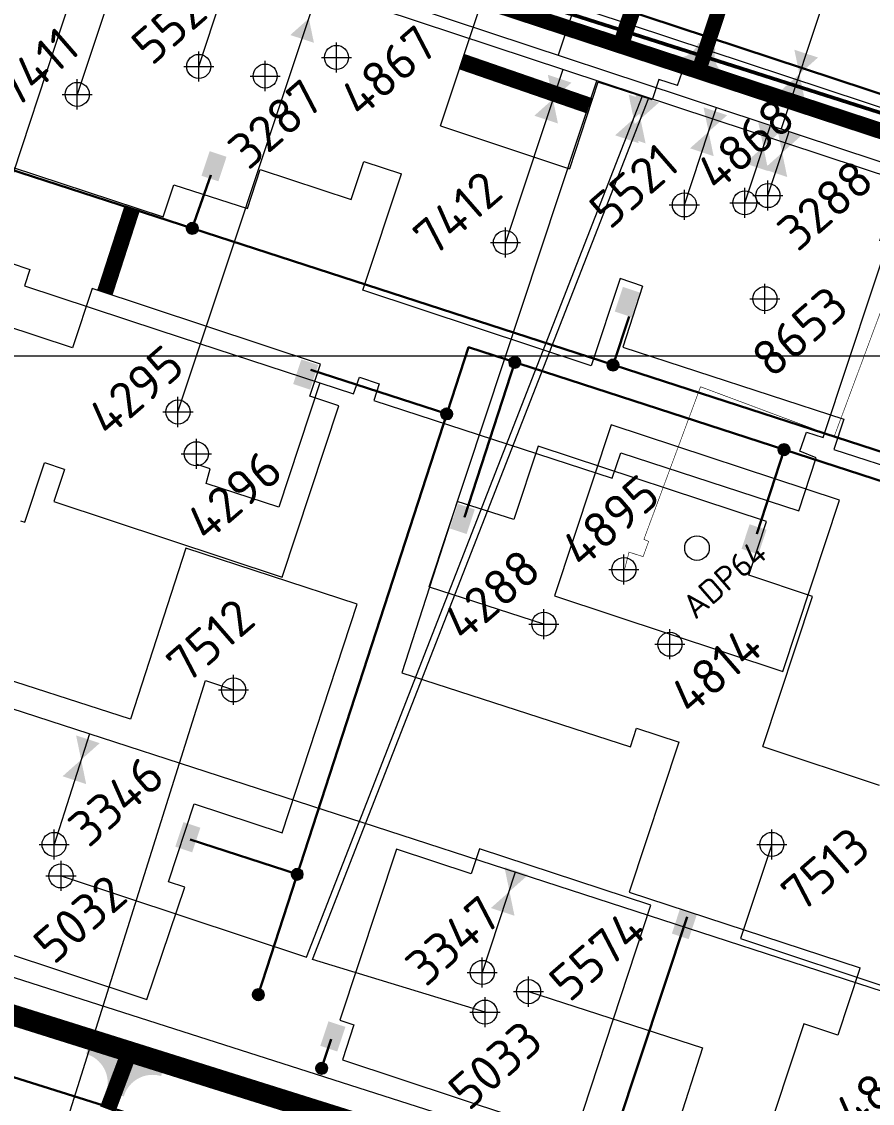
# Model space of a CAD drawing. Header units: millimetres. Extents: x 519 to 9564855, y -810 to 5021775.
# Drawn here: x 9540252.8 to 9540535.7, y 4997751.2 to 4998111.2 of the extents above; entities that cross this region are included whole.
import ezdxf

# ---------------------------------------------------------------- set-up
doc = ezdxf.new("R2010")
doc.units = ezdxf.units.MM
doc.header["$LTSCALE"] = 2
doc.header["$MEASUREMENT"] = 0
doc.header["$PDMODE"] = 2
doc.header["$PDSIZE"] = 5
doc.linetypes.add('1', pattern=[0])
doc.layers.add('13A этап', color=7, linetype='Continuous', true_color=0xaafdfa)
for name, color, linetype, lineweight in [('200 скв. на 2010 год', 61, 'Continuous', 0), ('WELLS(drilled after 2000y)', 6, 'Continuous', 40), ('Оптиковолоконный кабель', 220, 'CAB6', 20), ('Скважины на 2023 год (доп.)', 201, 'Continuous', 20), ('Скважины на 2026', 222, 'Continuous', 50), ('Электро', 1, 'Continuous', 30), ('Электроснаб', 1, 'Continuous', 18), ('Электроснабжене', 1, 'Continuous', 18)]:
    doc.layers.add(name, color=color, linetype=linetype, lineweight=lineweight)
for name, color, linetype in [('Existing roads', 41, 'Continuous'), ('OilColl&Flowlines', 3, 'Continuous'), ('Stage 12 wells.Text&Frame', 52, 'Continuous'), ('Stage8 wlls text', 7, 'Continuous'), ('Wels of 13phase', 200, 'Continuous'), ('Скважины 2017г', 221, 'Continuous'), ('Скважины на 2013 год.', 21, '1'), ('Скважины на 2014 год', 70, 'Continuous'), ('Скважины на 2016 год.', 40, 'Continuous')]:
    doc.layers.add(name, color=color, linetype=linetype)
doc.styles.add('Elect', font='isocpeur.ttf')
doc.styles.get("Standard").update_dxf_attribs({"font": 'isocpeur.ttf', "width": 0.5})
doc.linetypes.add('CAB', pattern='A,0.7,-0.43403,["K",Standard,S=0.9,R=0,X=-0.4,Y=-0.3],-0.8', length=1.93403)
doc.linetypes.add('CAB6', pattern='A,0.9,-0.9,["6",Standard,S=0.9,R=0,X=-0.8,Y=-0.4],11', length=12.8)

msp = doc.modelspace()

# ---------------------------------------------------------------- hatches: boundary and pattern name
at = {"layer": 'Existing roads', "lineweight": 0}
h = msp.add_hatch(color=256, dxfattribs=at)
edge = h.paths.add_edge_path(flags=16)
edge.add_line((9542915.00048, 4997805.77889), (9542915.82838, 4997805.50495))
edge = h.paths.add_edge_path(flags=16)
edge.add_line((9542915.0804, 4997806.02041), (9542916.50414, 4997805.54932))
edge = h.paths.add_edge_path(flags=17)
edge.add_line((9542915.16031, 4997806.26193), (9542916.96364, 4997805.66524))
edge = h.paths.add_edge_path(flags=17)
edge.add_line((9542915.24023, 4997806.50345), (9542917.32836, 4997805.81252))
edge = h.paths.add_edge_path(flags=17)
edge.add_line((9542915.32014, 4997806.74496), (9542917.63357, 4997805.97949))
edge = h.paths.add_edge_path(flags=17)
edge.add_line((9542915.40006, 4997806.98648), (9542917.89543, 4997806.16081))
edge = h.paths.add_edge_path(flags=17)
edge.add_line((9542915.47997, 4997807.228), (9542918.12293, 4997806.3535))
edge = h.paths.add_edge_path(flags=17)
edge.add_line((9542915.55988, 4997807.46952), (9542918.32156, 4997806.55573))
edge = h.paths.add_edge_path(flags=17)
edge.add_line((9542915.6398, 4997807.71104), (9542918.49494, 4997806.76633))
edge = h.paths.add_edge_path(flags=17)
edge.add_line((9542915.71971, 4997807.95256), (9542918.64549, 4997806.98447))
edge = h.paths.add_edge_path(flags=17)
edge.add_line((9542915.79963, 4997808.19408), (9542918.77483, 4997807.20964))
edge = h.paths.add_edge_path(flags=17)
edge.add_line((9542915.87954, 4997808.4356), (9542918.88401, 4997807.44147))
edge = h.paths.add_edge_path(flags=17)
edge.add_line((9542916.09053, 4997811.84928), (9542916.91843, 4997811.57535))
edge = h.paths.add_edge_path(flags=17)
edge.add_line((9542915.41477, 4997811.80492), (9542916.83851, 4997811.33383))
edge = h.paths.add_edge_path(flags=17)
edge.add_line((9542914.95527, 4997811.689), (9542916.7586, 4997811.09231))
edge = h.paths.add_edge_path(flags=16)
edge.add_line((9542914.59055, 4997811.54171), (9542916.67869, 4997810.85079))
edge = h.paths.add_edge_path(flags=17)
edge.add_line((9542914.28535, 4997811.37474), (9542916.59877, 4997810.60927))
edge = h.paths.add_edge_path(flags=16)
edge.add_line((9542914.02348, 4997811.19343), (9542916.51886, 4997810.36775))
edge = h.paths.add_edge_path(flags=16)
edge.add_line((9542913.79599, 4997811.00074), (9542916.43894, 4997810.12623))
edge = h.paths.add_edge_path(flags=16)
edge.add_line((9542913.59735, 4997810.7985), (9542916.35903, 4997809.88471))
edge = h.paths.add_edge_path(flags=17)
edge.add_line((9542913.42397, 4997810.58791), (9542916.27911, 4997809.64319))
edge = h.paths.add_edge_path(flags=17)
edge.add_line((9542913.27342, 4997810.36976), (9542916.1992, 4997809.40167))
edge = h.paths.add_edge_path(flags=17)
edge.add_line((9542913.14408, 4997810.1446), (9542916.11928, 4997809.16016))
edge = h.paths.add_edge_path(flags=17)
edge.add_line((9542913.0349, 4997809.91276), (9542916.03937, 4997808.91864))
edge = h.paths.add_edge_path(flags=16)
edge.add_line((9542912.9453, 4997809.67445), (9542918.97361, 4997807.67979))
edge = h.paths.add_edge_path(flags=0)
edge.add_line((9542912.9453, 4997809.67445), (9542918.97361, 4997807.67979))
edge = h.paths.add_edge_path(flags=17)
edge.add_line((9542916.95679, 4997811.69128), (9542914.96213, 4997805.66296))
edge = h.paths.add_edge_path()
edge.add_arc((9542915.95946, 4997808.67712), 3.17487, 0, 360)
h.paths.add_polyline_path([(9541621.30331, 4998240.21534), (9541619.40682, 4998234.52294), (9541668.34915, 4998218.3288), (9541670.24564, 4998224.02121)])
edge = h.paths.add_edge_path()
edge.add_line((9541543.45632, 4998259.65358), (9541545.35281, 4998265.34598))
edge.add_line((9541545.35281, 4998265.34598), (9539882.1273, 4998815.67717))
edge.add_arc((9539884.64036, 4998823.2722), 8, 161.691556, 251.691556, ccw=False)
edge.add_line((9539877.04533, 4998825.78526), (9539870.13442, 4998804.89892))
edge.add_arc((9539877.72945, 4998802.38586), 8, 71.691556, 161.691556, ccw=False)
edge.add_line((9539880.24251, 4998809.9809), (9541543.45632, 4998259.65358))
h.paths.add_polyline_path([(9542731.24197, 4997866.63683), (9542733.13846, 4997872.32923), (9541746.19614, 4998198.89057), (9541744.29964, 4998193.19816)])
edge = h.paths.add_edge_path()
edge.add_line((9542910.0184, 4997814.64503), (9542909.36398, 4997812.66899))
edge.add_line((9542909.36398, 4997812.66899), (9542916.00503, 4997810.46964))
edge.add_arc((9542908.97287, 4997822.57537), 14, 300.1520949, 341.6915561)
edge.add_line((9542922.26418, 4997818.17752), (9542982.04609, 4997998.85197))
edge.add_arc((9542983.94484, 4997998.22371), 2, 71.691556, 161.6915561, ccw=False)
edge.add_line((9542984.57311, 4998000.12246), (9542975.07709, 4998003.26452))
edge.add_arc((9542974.44884, 4998001.36581), 1.99996, -18.3072492, 71.6915562, ccw=False)
edge.add_line((9542976.34757, 4998000.73759), (9542916.56564, 4997820.06306))
edge.add_arc((9542908.97061, 4997822.57612), 8, 277.5258796, 341.691556, ccw=False)
h.paths.add_polyline_path([(9542831.9304, 4997833.32085), (9542833.8167, 4997839.01663), (9542809.08896, 4997847.19859), (9542807.19247, 4997841.50618)])
msp.add_hatch(color=256, dxfattribs=at).paths.add_polyline_path([(9540488.35669, 4998092.93771, -0.406846034), (9540483.5352, 4998102.23375), (9540477.83439, 4998104.12004, -0.406846034), (9540468.41973, 4998099.53449)])
at = {"layer": 'Existing roads', "linetype": 'ByBlock', "lineweight": 0, "ltscale": 25}
msp.add_hatch(color=41, dxfattribs=at).paths.add_polyline_path([(9540300.88523, 4997766.06761), (9540275.9456, 4997773.41712), (9540274.24956, 4997767.66183, -0.414213562), (9540281.01499, 4997755.24293), (9540286.77029, 4997753.54689, -0.414213562), (9540299.18918, 4997760.31232)])
at = {"layer": 'Электро'}
for points in [[(9540312.61915, 4998059.91135), (9540318.23139, 4998058.05436), (9540320.93861, 4998066.23622), (9540315.32638, 4998068.0932)], [(9540450.05488, 4998014.72912), (9540455.66712, 4998012.87213), (9540458.37435, 4998021.05399), (9540452.76211, 4998022.91098)], [(9540343.10172, 4997990.60239), (9540348.71395, 4997988.7454), (9540351.42118, 4997996.92726), (9540345.80895, 4997998.78424)], [(9540395.18, 4997942.54669), (9540400.79224, 4997940.6897), (9540403.49946, 4997948.87156), (9540397.88723, 4997950.72855)], [(9540492.21065, 4997935.75854), (9540497.82288, 4997933.90155), (9540500.53011, 4997942.08341), (9540494.91788, 4997943.9404)], [(9540303.91041, 4997836.63085), (9540309.52264, 4997834.77387), (9540312.22987, 4997842.95573), (9540306.61764, 4997844.81271)], [(9540469.03857, 4997807.73069), (9540474.6508, 4997805.8737), (9540477.35803, 4997814.05556), (9540471.7458, 4997815.91254)], [(9540352.14425, 4997770.34785), (9540357.75649, 4997768.49087), (9540360.46371, 4997776.67273), (9540354.85148, 4997778.52971)]]:
    msp.add_hatch(color=256, dxfattribs=at).paths.add_polyline_path(points)
h = msp.add_hatch(color=256, dxfattribs=at)
edge = h.paths.add_edge_path()
edge.add_arc((9540309.55353, 4998042.42739), 1.80448, 0, 360)
h = msp.add_hatch(color=256, dxfattribs=at)
edge = h.paths.add_edge_path()
edge.add_arc((9540416.8102, 4997997.83418), 1.80448, 0, 360)
h = msp.add_hatch(color=256, dxfattribs=at)
edge = h.paths.add_edge_path()
edge.add_arc((9540449.49096, 4997996.95896), 1.80448, 0, 360)
h = msp.add_hatch(color=256, dxfattribs=at)
edge = h.paths.add_edge_path()
edge.add_arc((9540394.17267, 4997980.6614), 1.80448, 0, 360)
h = msp.add_hatch(color=256, dxfattribs=at)
edge = h.paths.add_edge_path()
edge.add_arc((9540506.34935, 4997968.74115), 1.80448, 0, 360)
h = msp.add_hatch(color=256, dxfattribs=at)
edge = h.paths.add_edge_path()
edge.add_arc((9540344.44058, 4997827.45368), 1.80448, 0, 360)
h = msp.add_hatch(color=256, dxfattribs=at)
edge = h.paths.add_edge_path()
edge.add_arc((9540331.51314, 4997787.36735), 1.80448, 0, 360)
h = msp.add_hatch(color=256, dxfattribs=at)
edge = h.paths.add_edge_path()
edge.add_arc((9540352.57178, 4997762.89599), 1.80448, 0, 360)
at = {"layer": 'Электроснаб', "lineweight": 0}
for points in [[(9540312.61915, 4998059.91135), (9540318.23139, 4998058.05436), (9540320.93861, 4998066.23622), (9540315.32638, 4998068.0932)], [(9540450.05488, 4998014.72912), (9540455.66712, 4998012.87213), (9540458.37435, 4998021.05399), (9540452.76211, 4998022.91098)], [(9540343.10172, 4997990.60239), (9540348.71395, 4997988.7454), (9540351.42118, 4997996.92726), (9540345.80895, 4997998.78424)], [(9540395.18, 4997942.54669), (9540400.79224, 4997940.6897), (9540403.49946, 4997948.87156), (9540397.88723, 4997950.72855)], [(9540492.21065, 4997935.75854), (9540497.82288, 4997933.90155), (9540500.53011, 4997942.08341), (9540494.91788, 4997943.9404)], [(9540303.91041, 4997836.63085), (9540309.52264, 4997834.77387), (9540312.22987, 4997842.95573), (9540306.61764, 4997844.81271)], [(9540469.03857, 4997807.73069), (9540474.6508, 4997805.8737), (9540477.35803, 4997814.05556), (9540471.7458, 4997815.91254)], [(9540352.14425, 4997770.34785), (9540357.75649, 4997768.49087), (9540360.46371, 4997776.67273), (9540354.85148, 4997778.52971)]]:
    msp.add_hatch(color=1, dxfattribs=at).paths.add_polyline_path(points)
h = msp.add_hatch(color=1, dxfattribs=at)
edge = h.paths.add_edge_path()
edge.add_arc((9540309.55353, 4998042.42739), 1.80448, 0, 360)
h = msp.add_hatch(color=1, dxfattribs=at)
edge = h.paths.add_edge_path()
edge.add_arc((9540416.8102, 4997997.83418), 1.80448, 0, 360)
h = msp.add_hatch(color=1, dxfattribs=at)
edge = h.paths.add_edge_path()
edge.add_arc((9540449.49096, 4997996.95896), 1.80448, 0, 360)
h = msp.add_hatch(color=1, dxfattribs=at)
edge = h.paths.add_edge_path()
edge.add_arc((9540394.17267, 4997980.6614), 1.80448, 0, 360)
h = msp.add_hatch(color=1, dxfattribs=at)
edge = h.paths.add_edge_path()
edge.add_arc((9540506.34935, 4997968.74115), 1.80448, 0, 360)
h = msp.add_hatch(color=1, dxfattribs=at)
edge = h.paths.add_edge_path()
edge.add_arc((9540344.44058, 4997827.45368), 1.80448, 0, 360)
h = msp.add_hatch(color=1, dxfattribs=at)
edge = h.paths.add_edge_path()
edge.add_arc((9540331.51314, 4997787.36735), 1.80448, 0, 360)
h = msp.add_hatch(color=1, dxfattribs=at)
edge = h.paths.add_edge_path()
edge.add_arc((9540352.57178, 4997762.89599), 1.80448, 0, 360)
at = {"layer": 'Электроснабжене', "lineweight": 0}
for points in [[(9540312.61915, 4998059.91135), (9540318.23139, 4998058.05436), (9540320.93861, 4998066.23622), (9540315.32638, 4998068.0932)], [(9540450.05488, 4998014.72912), (9540455.66712, 4998012.87213), (9540458.37435, 4998021.05399), (9540452.76211, 4998022.91098)], [(9540343.10172, 4997990.60239), (9540348.71395, 4997988.7454), (9540351.42118, 4997996.92726), (9540345.80895, 4997998.78424)], [(9540395.18, 4997942.54669), (9540400.79224, 4997940.6897), (9540403.49946, 4997948.87156), (9540397.88723, 4997950.72855)], [(9540492.21065, 4997935.75854), (9540497.82288, 4997933.90155), (9540500.53011, 4997942.08341), (9540494.91788, 4997943.9404)], [(9540303.91041, 4997836.63085), (9540309.52264, 4997834.77387), (9540312.22987, 4997842.95573), (9540306.61764, 4997844.81271)], [(9540469.03857, 4997807.73069), (9540474.6508, 4997805.8737), (9540477.35803, 4997814.05556), (9540471.7458, 4997815.91254)], [(9540352.14425, 4997770.34785), (9540357.75649, 4997768.49087), (9540360.46371, 4997776.67273), (9540354.85148, 4997778.52971)]]:
    msp.add_hatch(color=1, dxfattribs=at).paths.add_polyline_path(points)
h = msp.add_hatch(color=1, dxfattribs=at)
edge = h.paths.add_edge_path()
edge.add_arc((9540309.55353, 4998042.42739), 1.80448, 0, 360)
h = msp.add_hatch(color=1, dxfattribs=at)
edge = h.paths.add_edge_path()
edge.add_arc((9540416.8102, 4997997.83418), 1.80448, 0, 360)
h = msp.add_hatch(color=1, dxfattribs=at)
edge = h.paths.add_edge_path()
edge.add_arc((9540449.49096, 4997996.95896), 1.80448, 0, 360)
h = msp.add_hatch(color=1, dxfattribs=at)
edge = h.paths.add_edge_path()
edge.add_arc((9540394.17267, 4997980.6614), 1.80448, 0, 360)
h = msp.add_hatch(color=1, dxfattribs=at)
edge = h.paths.add_edge_path()
edge.add_arc((9540506.34935, 4997968.74115), 1.80448, 0, 360)
h = msp.add_hatch(color=1, dxfattribs=at)
edge = h.paths.add_edge_path()
edge.add_arc((9540344.44058, 4997827.45368), 1.80448, 0, 360)
h = msp.add_hatch(color=1, dxfattribs=at)
edge = h.paths.add_edge_path()
edge.add_arc((9540331.51314, 4997787.36735), 1.80448, 0, 360)
h = msp.add_hatch(color=1, dxfattribs=at)
edge = h.paths.add_edge_path()
edge.add_arc((9540352.57178, 4997762.89599), 1.80448, 0, 360)

# ---------------------------------------------------------------- linework, layer by layer
at = {"color": 3, "lineweight": 0, "ltscale": 5}
for p, q in [((9540451.5, 4998161), (9540431.2264, 4998100.0286)), ((9540289.79165, 4998142.61351), (9540271.3, 4998087)), ((9540432.76126, 4998095.30746), (9540413.7, 4998037.7))]:
    msp.add_line(p, q, dxfattribs=at)
at = {"color": 6, "lineweight": 0}
for p, q in [((9540519.353, 4997972.841), (9540544.532, 4998048.856)), ((9540248.975, 4998030.935), (9540255.544, 4998028.725)), ((9540255.544, 4998028.725), (9540253.789, 4998023.228)), ((9540253.789, 4998023.228), (9540298.472, 4998008.497)), ((9540298.472, 4998008.497), (9540311.656, 4998004.15053)), ((9540311.656, 4998004.15053), (9540351.954, 4997990.962)), ((9540363.176, 4997987.349), (9540365.193, 4997992.885)), ((9540365.193, 4997992.885), (9540371.679, 4997990.67)), ((9540351.954, 4997990.962), (9540338.31, 4997949.601)), ((9540351.954, 4997990.962), (9540363.176, 4997987.349)), ((9540371.679, 4997990.67), (9540369.944, 4997985.173)), ((9540369.944, 4997985.173), (9540449.234, 4997959.328)), ((9540511.589, 4997968.24), (9540513.788, 4997974.631)), ((9540513.788, 4997974.631), (9540519.353, 4997972.841)), ((9540449.234, 4997959.328), (9540452.085, 4997967.653)), ((9540452.085, 4997967.653), (9540511.249, 4997948.407)), ((9540511.249, 4997948.407), (9540517.059, 4997965.989)), ((9540517.059, 4997965.989), (9540511.589, 4997968.24)), ((9540315.547, 4997962.37), (9540310.874, 4997963.883)), ((9540314.138, 4997957.495), (9540315.547, 4997962.37)), ((9540338.31, 4997949.601), (9540314.138, 4997957.495))]:
    msp.add_line(p, q, dxfattribs=at)
at = {"layer": '13A этап', "color": 3, "lineweight": 0}
msp.add_line((9540542.14561, 4998186.47953), (9540505.41787, 4998075.47998), dxfattribs=at)
at = {"layer": '13A этап', "color": 0, "linetype": 'ByBlock', "lineweight": 0}
for points in [[(9540470.95906, 4998089.89493), (9540472.43745, 4998094.36299), (9540548.41798, 4998069.22241), (9540538.13743, 4998038.15226)], [(9540301.64801, 4997824.99561), (9540310.2117, 4997850.88565)]]:
    msp.add_lwpolyline(points, dxfattribs=at)
for centre in [(9540501.00308, 4998053.30842), (9540263.6, 4997837.4)]:
    msp.add_circle(centre, 4, dxfattribs=at)
for p in [(9540501.00308, 4998053.30842), (9540263.6, 4997837.4)]:
    msp.add_point(p, dxfattribs=at)
at = {"layer": '200 скв. на 2010 год', "color": 0, "linetype": 'ByBlock', "lineweight": 0}
for points in [[(9540332.12683, 4998062.03999), (9540362.36255, 4998052.03701), (9540366.55027, 4998064.69327)], [(9540267.02548, 4997962.18674), (9540263.48202, 4997951.47759), (9540339.46255, 4997926.33701), (9540358.31798, 4997983.32241), (9540348.67452, 4997986.51326)], [(9540499.30278, 4997870.00974), (9540515.81798, 4997919.92241), (9540494.60183, 4997926.94245)], [(9540457.32524, 4997876.05228), (9540471.44641, 4997871.37984)]]:
    msp.add_lwpolyline(points, dxfattribs=at)
for centre in [(9540333.8, 4998093.1), (9540310.9, 4997967.4), (9540468.4, 4997904)]:
    msp.add_circle(centre, 4, dxfattribs=at)
for p in [(9540333.8, 4998093.1), (9540310.9, 4997967.4), (9540468.4, 4997904)]:
    msp.add_point(p, dxfattribs=at)
at = {"layer": 'Existing roads', "color": 3, "linetype": 'ByBlock', "lineweight": 0, "ltscale": 80}
for p, q in [((9540493.29692, 4998050.89158), (9540501.82603, 4998076.66846)), ((9540501, 4998053.3), (9540508.0507, 4998074.60883))]:
    msp.add_line(p, q, dxfattribs=at)
at = {"layer": 'Existing roads', "color": 0, "linetype": 'ByBlock', "lineweight": 0, "ltscale": 80}
msp.add_line((9533000, 4998000), (9548000, 4998000), dxfattribs=at)
at = {"layer": 'Existing roads', "lineweight": 0, "flags": 128}
for points, const_width in [([(9540167.59195, 4998196.78734), (9542116.88988, 4997555.89)], 5.4), ([(9540507.95891, 4998185.46466), (9540477.73529, 4998094.12204)], 5), ([(9540289.61964, 4998049.3165), (9540280.46841, 4998020.96304)], 5.4), ([(9539565.39469, 4997994.43913), (9539781.43469, 4997928.03913), (9540419.33469, 4997727.26913), (9541536.98469, 4997374.84913), (9541686.09469, 4997327.92913), (9543001.21469, 4996911.42913)], 7)]:
    msp.add_lwpolyline(points, dxfattribs=dict(at, const_width=const_width))
at = {"layer": 'Existing roads', "lineweight": 0, "const_width": 5.4}
for points in [[(9540456.71996, 4998117.21561), (9540451.99334, 4998103.28081)], [(9540441.65265, 4998083.20103), (9540399.18239, 4998097.88816)], [(9540281.45025, 4997749.25873), (9540287.87263, 4997766.32251)]]:
    msp.add_lwpolyline(points, dxfattribs=at)
at = {"layer": 'OilColl&Flowlines', "lineweight": 0}
for p, q in [((9540727.78795, 4997997.68847), (9540177.60442, 4998179.73424)), ((9540304.8, 4997981.3), (9540351.6079, 4998122.15964)), ((9540275.33621, 4997874.19728), (9540263.6, 4997837.4)), ((9540416.93135, 4997828.19106), (9540406, 4997794.8))]:
    msp.add_line(p, q, dxfattribs=at)
at = {"layer": 'OilColl&Flowlines', "linetype": 'ByBlock', "lineweight": 0}
msp.add_line((9540225.3, 4997985.7), (9540278.1965, 4998146.33247), dxfattribs=at)
at = {"layer": 'OilColl&Flowlines', "color": 3, "linetype": 'ByBlock', "lineweight": 0, "ltscale": 5}
for p, q in [((9540347.54661, 4997799.88462), (9540459.3244, 4998086.5182)), ((9540349.54478, 4997799.11917), (9540461.35977, 4998085.84473)), ((9540265.9, 4997826.9), (9540347.54661, 4997799.88462)), ((9540406.9, 4997781.6), (9540349.54478, 4997799.11917))]:
    msp.add_line(p, q, dxfattribs=at)
at = {"layer": 'OilColl&Flowlines', "lineweight": 0}
msp.add_lwpolyline([(9540730.23713, 4998001.09136), (9540151.14364, 4998192.70291)], dxfattribs=at)
for points in [[(9540350.00728, 4998104.14935), (9540342.15018, 4998106.74912), (9540348.3302, 4998112.25369)], [(9540517.64262, 4998099.25307), (9540511.46259, 4998093.7485), (9540509.78551, 4998101.85284)], [(9540435.66359, 4998090.90608), (9540429.48357, 4998085.40151), (9540427.80648, 4998093.50585)], [(9540513.13968, 4998085.64416), (9540505.28257, 4998088.24394), (9540511.46259, 4998093.7485)], [(9540431.16065, 4998077.29717), (9540423.30354, 4998079.89695), (9540429.48357, 4998085.40151)], [(9540462.51915, 4998084.36758), (9540456.33913, 4998078.86301), (9540454.66205, 4998086.96735)], [(9540464.7971, 4998084.31625), (9540458.61707, 4998078.81168), (9540456.93999, 4998086.91602)], [(9540487.43925, 4998080.06138), (9540481.25923, 4998074.55682), (9540479.58215, 4998082.66116)], [(9540458.01621, 4998070.75867), (9540450.15911, 4998073.35845), (9540456.33913, 4998078.86301)], [(9540460.29416, 4998070.70734), (9540452.43705, 4998073.30712), (9540458.61707, 4998078.81168)], [(9540505.65239, 4998075.05973), (9540499.47237, 4998069.55516), (9540497.79528, 4998077.6595)], [(9540482.93631, 4998066.45248), (9540475.07921, 4998069.05225), (9540481.25923, 4998074.55682)], [(9540511.91033, 4998073.10061), (9540505.7303, 4998067.59604), (9540504.05322, 4998075.70039)], [(9540501.14945, 4998061.45082), (9540493.29234, 4998064.05059), (9540499.47237, 4998069.55516)], [(9540507.40739, 4998059.4917), (9540499.55028, 4998062.09148), (9540505.7303, 4998067.59604)], [(9540278.76681, 4997871.08139), (9540272.58679, 4997865.57683), (9540270.9097, 4997873.68117)], [(9540274.26387, 4997857.47249), (9540266.40676, 4997860.07226), (9540272.58679, 4997865.57683)], [(9540421.22226, 4997827.244), (9540415.04224, 4997821.73943), (9540413.36516, 4997829.84377)], [(9540416.71932, 4997813.63509), (9540408.86222, 4997816.23486), (9540415.04224, 4997821.73943)]]:
    msp.add_solid(points, dxfattribs=at)
at = {"layer": 'Stage 12 wells.Text&Frame', "color": 0, "linetype": 'ByBlock', "lineweight": 0}
for points in [[(9540392.05234, 4998076.50837), (9540404.91798, 4998115.22241), (9540328.93745, 4998140.36299), (9540326.69958, 4998133.59961)], [(9540470.95906, 4998089.89493), (9540464.73438, 4998091.95456), (9540462.53946, 4998085.17671)], [(9540366.55027, 4998064.69327), (9540379.08838, 4998060.54464)], [(9540494.60183, 4997926.94245), (9540500.51798, 4997944.82241), (9540424.53745, 4997969.96299), (9540416.44061, 4997945.49146)], [(9540220.45912, 4997816.94972), (9540218.48202, 4997810.97759), (9540294.46255, 4997785.83701), (9540307.05091, 4997823.20849), (9540301.64801, 4997824.99561)], [(9540363.32985, 4997777.30662), (9540359.48202, 4997765.67759), (9540435.46255, 4997740.53701), (9540435.82045, 4997741.61869)]]:
    msp.add_lwpolyline(points, dxfattribs=at)
for centre in [(9540357.5, 4998099.3), (9540493.3, 4998050.9), (9540453.1, 4997928.9), (9540265.9, 4997826.9), (9540406.9, 4997781.6)]:
    msp.add_circle(centre, 4, dxfattribs=at)
for p in [(9540357.5, 4998099.3), (9540493.30308, 4998050.90842), (9540453.1, 4997928.9), (9540265.9, 4997826.9), (9540406.9, 4997781.6)]:
    msp.add_point(p, dxfattribs=at)
at = {"layer": 'Stage8 wlls text', "color": 0, "linetype": 'ByBlock', "lineweight": 0}
for points in [[(9540269.70468, 4998002.61946), (9540211.82317, 4998021.7714)], [(9540252.42928, 4997945.11126), (9540253.86254, 4997944.63702), (9540260.39532, 4997964.38055)], [(9540531.54316, 4997796.06845), (9540531.54316, 4997796.06845), (9540524.27259, 4997773.92909), (9540524.27259, 4997773.92909)]]:
    msp.add_lwpolyline(points, dxfattribs=at)
at = {"layer": 'WELLS(drilled after 2000y)', "color": 0, "linetype": 'ByBlock', "lineweight": 0}
msp.add_line((9540267.02548, 4997962.18674), (9540260.48545, 4997964.35072), dxfattribs=at)
at = {"layer": 'WELLS(drilled after 2000y)', "color": 6, "lineweight": 0, "const_width": 0.2}
msp.add_lwpolyline([(9540843.053, 4997942.595), (9540788.08, 4997960.256), (9540789.30006, 4997963.88511), (9540781.734, 4997966.423), (9540780.46856, 4997962.76493), (9540743.234, 4997975.047), (9540746.765, 4997984.763), (9540684.345, 4998004.397), (9540686.261, 4998010.215), (9540679.713, 4998012.221), (9540678.00992, 4998006.40992), (9540589.971, 4998034.157), (9540591.767, 4998039.737), (9540585.053, 4998041.861), (9540583.257, 4998036.281), (9540550.392, 4998046.7), (9540523.013, 4997973.11), (9540478.58243, 4997989.69826), (9540459.735, 4997938.9), (9540461.327, 4997938.209), (9540459.466, 4997933.169), (9540454.793, 4997934.658), (9540453.258, 4997928.655)], dxfattribs=at)
at = {"layer": 'WELLS(drilled after 2000y)', "color": 0, "linetype": 'ByBlock', "lineweight": 0}
msp.add_lwpolyline([(9540348.67452, 4997986.51326), (9540352.21798, 4997997.22241), (9540276.23745, 4998022.36299), (9540269.70468, 4998002.61946)], dxfattribs=at)
msp.add_circle((9540304.8, 4997981.3), 4, dxfattribs=at)
msp.add_point((9540304.8, 4997981.3), dxfattribs=at)
at = {"layer": 'Wels of 13phase', "color": 0, "linetype": 'ByBlock', "lineweight": 0}
for points in [[(9540402.32436, 4997827.62836), (9540377.43745, 4997835.86299), (9540358.58202, 4997778.87759), (9540363.32985, 4997777.30662)], [(9540524.27259, 4997773.92909), (9540512.92745, 4997777.68299), (9540494.07202, 4997720.69759), (9540570.05255, 4997695.55701), (9540570.51706, 4997696.96088)]]:
    msp.add_lwpolyline(points, dxfattribs=at)
msp.add_circle((9540406, 4997794.8), 4, dxfattribs=at)
msp.add_point((9540406, 4997794.8), dxfattribs=at)
at = {"layer": 'Оптиковолоконный кабель', "linetype": 'CAB', "lineweight": 0, "ltscale": 0.5, "elevation": -22.9908}
msp.add_lwpolyline([(9538945.5025, 4996027.6702), (9539136.9889, 4996618.2984), (9539342.2, 4997272.1911), (9539684.82097, 4998339.78463), (9539691.21255, 4998359.06955), (9539907.5384, 4998290.4285), (9540350.8967, 4998144.8157), (9540780.8997, 4998002.4946), (9541150.3086, 4997881.8374), (9541746.8166, 4997686.4776), (9541758.9843, 4997690.1748), (9541816.099, 4997851.4509), (9541843.129, 4997841.3058), (9541852.7108, 4997838.3727)], dxfattribs=at)
at = {"layer": 'Скважины 2017г', "color": 3, "linetype": 'ByBlock', "lineweight": 0, "ltscale": 40}
msp.add_line((9539357.90921, 4998172.26941, -22.755), (9540642.11419, 4997755.02605), dxfattribs=at)
at = {"layer": 'Скважины на 2013 год.', "color": 3, "linetype": 'ByBlock', "lineweight": 0, "ltscale": 5}
for p, q in [((9540311.7, 4998096.3), (9540323.35022, 4998131.50959)), ((9540388.38394, 4997923.09625), (9540444.12174, 4998091.54848)), ((9540473.2, 4998050.2), (9540483.9185, 4998082.59374)), ((9540426.5, 4997910.7), (9540388.44565, 4997923.02342)), ((9540233.86672, 4997637.04837), (9540313.97778, 4997891.89831)), ((9540313.97778, 4997891.89831), (9540323.3, 4997888.8)), ((9540421.4, 4997788.4), (9540479.24726, 4997769.74127)), ((9540479.24726, 4997769.74127), (9540417.46269, 4997578.19183))]:
    msp.add_line(p, q, dxfattribs=at)
at = {"layer": 'Скважины на 2013 год.', "color": 0, "linetype": 'ByBlock', "lineweight": 0}
for points in [[(9540462.53946, 4998085.17671), (9540444.38514, 4998091.05576), (9540435.04397, 4998062.22118)], [(9540303.45883, 4998056.92189), (9540327.89377, 4998048.99501), (9540332.12683, 4998062.03999)], [(9540459.30704, 4998023.20267), (9540451.86044, 4998025.67887)], [(9540526.19408, 4997978.94516), (9540522.90309, 4997968.78266), (9540599.01178, 4997944.13582), (9540603.93537, 4997959.3397)], [(9540416.44061, 4997945.49146), (9540397.68822, 4997951.56418), (9540379.20309, 4997894.48266), (9540455.31178, 4997869.83582), (9540457.32524, 4997876.05228)], [(9540289.01657, 4997879.05248), (9540289.01657, 4997879.05248), (9540236.65061, 4997895.89502)], [(9540435.82045, 4997741.61869), (9540437.09699, 4997741.19954), (9540462.05417, 4997817.20703), (9540405.04855, 4997835.92492), (9540402.32436, 4997827.62836)]]:
    msp.add_lwpolyline(points, dxfattribs=at)
for centre in [(9540311.7, 4998096.3), (9540473.2, 4998050.2), (9540426.5, 4997910.7), (9540421.4, 4997788.4)]:
    msp.add_circle(centre, 4, dxfattribs=at)
for p in [(9540311.7, 4998096.3), (9540473.2, 4998050.2), (9540426.5, 4997910.7), (9540421.4, 4997788.4)]:
    msp.add_point(p, dxfattribs=at)
at = {"layer": 'Скважины на 2014 год', "color": 3, "linetype": 'ByBlock', "lineweight": 0}
for p, q in [((9540502.3, 4997837.4), (9540491.89624, 4997806.08293)), ((9540491.89585, 4997806.08306), (9540642.43611, 4997756.04969))]:
    msp.add_line(p, q, dxfattribs=at)
at = {"layer": 'Скважины на 2014 год', "color": 0, "linetype": 'ByBlock', "lineweight": 0}
for points in [[(9540236.35432, 4998108.66764), (9540223.88362, 4998071.14575), (9540299.87497, 4998046.19135), (9540303.45883, 4998056.92189)], [(9540392.05234, 4998076.50837), (9540435.04397, 4998062.22118)], [(9540451.86044, 4998025.67887), (9540442.20045, 4997996.61413), (9540366.28362, 4998021.84575), (9540379.08838, 4998060.54464)], [(9540310.2117, 4997850.88565), (9540339.46164, 4997841.29154), (9540364.41883, 4997917.29903), (9540307.41321, 4997936.01692), (9540289.03414, 4997879.04683)], [(9540471.38008, 4997871.40179), (9540454.88362, 4997821.54575), (9540531.63277, 4997796.34133)], [(9540499.30278, 4997870.00974), (9540537.97856, 4997857.1555)]]:
    msp.add_lwpolyline(points, dxfattribs=at)
for centre in [(9540271.3, 4998087), (9540413.7, 4998037.7), (9540323.3, 4997888.8), (9540502.3, 4997837.4)]:
    msp.add_circle(centre, 4, dxfattribs=at)
for p in [(9540271.3, 4998087), (9540413.7, 4998037.7), (9540323.3, 4997888.8), (9540502.3, 4997837.4)]:
    msp.add_point(p, dxfattribs=at)
at = {"layer": 'Скважины на 2016 год.', "color": 254, "lineweight": 0, "true_color": 0xfeeab9}
msp.add_lwpolyline([(9540429.98202, 4997920.07759), (9540505.96255, 4997894.93701), (9540524.81798, 4997951.92241), (9540448.83745, 4997977.06299)], close=True, dxfattribs=at)
msp.add_circle((9540477.4, 4997936), 4.0951, dxfattribs=at)
at = {"layer": 'Скважины на 2023 год (доп.)', "color": 0, "linetype": 'ByBlock', "lineweight": 0}
for points in [[(9540490.40589, 4998053.66118), (9540490.36364, 4998053.67491)], [(9540459.30704, 4998023.20267), (9540452.68723, 4998002.82898), (9540526.19408, 4997978.94516)]]:
    msp.add_lwpolyline(points, dxfattribs=at)
msp.add_circle((9540500, 4998019), 4, dxfattribs=at)
msp.add_point((9540500, 4998019), dxfattribs=at)
at = {"layer": 'Скважины на 2026'}
msp.add_line((9536427.64777, 4999394.69832), (9542059.39265, 4997594.73601), dxfattribs=at)
at = {"layer": 'Электро'}
for p, q in [((9539798.75222, 4998331.56317, 0), (9540703.1385, 4998032.7585, 0)), ((9540639.30701, 4997935.28399, 0), (9539780.74277, 4998214.24842)), ((9540315.67414, 4998060.15388), (9540309.55353, 4998042.42739)), ((9540449.49096, 4997996.95896, 0), (9540454.82347, 4998013.075)), ((9540401.36621, 4998002.85224, 47.36082), (9540331.51314, 4997787.36735, 0)), ((9540703.79569, 4997904.58694, 47.36082), (9540401.36621, 4998002.85224, 47.36082)), ((9540394.17267, 4997980.6614), (9540348.94548, 4997995.3566)), ((9540400.05639, 4997946.27128), (9540416.8102, 4997997.83418, 47.36082)), ((9540497.26518, 4997940.78297), (9540506.34935, 4997968.74115, 0)), ((9539685.34266, 4997937.35158, 0), (9540635.6279, 4997638.86241, 0)), ((9540308.79616, 4997839.03525), (9540344.44058, 4997827.45368)), ((9540447.53212, 4997732.97839, 0), (9540474.1148, 4997813.30324))]:
    msp.add_line(p, q, dxfattribs=at)
at = {"layer": 'Электро', "ltscale": 25}
msp.add_line((9540352.57178, 4997762.89599, 0), (9540355.70468, 4997772.53807, 0), dxfattribs=at)
at = {"layer": 'Электро'}
for centre in [(9540309.55353, 4998042.42739), (9540416.8102, 4997997.83418, 47.36082), (9540449.49096, 4997996.95896, 0), (9540394.17267, 4997980.6614), (9540506.34935, 4997968.74115, 0), (9540344.44058, 4997827.45368), (9540331.51314, 4997787.36735, 0), (9540352.57178, 4997762.89599, 0)]:
    msp.add_circle(centre, 1.80448, dxfattribs=at)
at = {"layer": 'Электроснаб', "color": 1, "linetype": 'ByBlock', "lineweight": 0}
for p, q in [((9539798.75222, 4998331.56317, 0), (9540703.1385, 4998032.7585, 0)), ((9540639.30701, 4997935.28399, 0), (9539780.74277, 4998214.24842)), ((9540401.36621, 4998002.85224, 47.36082), (9540331.51314, 4997787.36735, 0)), ((9540703.79569, 4997904.58694, 47.36082), (9540401.36621, 4998002.85224, 47.36082)), ((9539685.34266, 4997937.35158, 0), (9540635.6279, 4997638.86241, 0))]:
    msp.add_line(p, q, dxfattribs=at)
at = {"layer": 'Электроснаб', "color": 1, "lineweight": 0}
for p, q in [((9540315.67414, 4998060.15388), (9540309.55353, 4998042.42739)), ((9540449.49096, 4997996.95896, 0), (9540454.82347, 4998013.075)), ((9540394.17267, 4997980.6614), (9540348.94548, 4997995.3566)), ((9540400.05639, 4997946.27128), (9540416.8102, 4997997.83418, 47.36082)), ((9540497.26518, 4997940.78297), (9540506.34935, 4997968.74115, 0)), ((9540308.79616, 4997839.03525), (9540344.44058, 4997827.45368)), ((9540447.53212, 4997732.97839, 0), (9540474.1148, 4997813.30324))]:
    msp.add_line(p, q, dxfattribs=at)
at = {"layer": 'Электроснаб', "color": 1, "lineweight": 0, "ltscale": 25}
msp.add_line((9540352.57178, 4997762.89599, 0), (9540355.70468, 4997772.53807, 0), dxfattribs=at)
at = {"layer": 'Электроснаб', "color": 1, "lineweight": 0}
for centre in [(9540309.55353, 4998042.42739), (9540416.8102, 4997997.83418, 47.36082), (9540449.49096, 4997996.95896, 0), (9540394.17267, 4997980.6614), (9540506.34935, 4997968.74115, 0), (9540344.44058, 4997827.45368), (9540331.51314, 4997787.36735, 0), (9540352.57178, 4997762.89599, 0)]:
    msp.add_circle(centre, 1.80448, dxfattribs=at)
at = {"layer": 'Электроснабжене', "color": 1, "linetype": 'ByBlock', "lineweight": 0}
for p, q in [((9539798.75222, 4998331.56317, 0), (9540703.1385, 4998032.7585, 0)), ((9540639.30701, 4997935.28399, 0), (9539780.74277, 4998214.24842)), ((9540401.36621, 4998002.85224, 47.36082), (9540331.51314, 4997787.36735, 0)), ((9540703.79569, 4997904.58694, 47.36082), (9540401.36621, 4998002.85224, 47.36082)), ((9539685.34266, 4997937.35158, 0), (9540635.6279, 4997638.86241, 0))]:
    msp.add_line(p, q, dxfattribs=at)
at = {"layer": 'Электроснабжене', "color": 1, "lineweight": 0}
for p, q in [((9540315.67414, 4998060.15388), (9540309.55353, 4998042.42739)), ((9540449.49096, 4997996.95896, 0), (9540454.82347, 4998013.075)), ((9540394.17267, 4997980.6614), (9540348.94548, 4997995.3566)), ((9540400.05639, 4997946.27128), (9540416.8102, 4997997.83418, 47.36082)), ((9540497.26518, 4997940.78297), (9540506.34935, 4997968.74115, 0)), ((9539771.87745, 4997945.93511, 0), (9540730.39313, 4997639.62222, 0)), ((9540308.79616, 4997839.03525), (9540344.44058, 4997827.45368)), ((9540447.53212, 4997732.97839, 0), (9540474.1148, 4997813.30324))]:
    msp.add_line(p, q, dxfattribs=at)
at = {"layer": 'Электроснабжене', "color": 1, "lineweight": 0, "ltscale": 25}
msp.add_line((9540352.57178, 4997762.89599, 0), (9540355.70468, 4997772.53807, 0), dxfattribs=at)
at = {"layer": 'Электроснабжене', "color": 1, "lineweight": 0}
for centre in [(9540309.55353, 4998042.42739), (9540416.8102, 4997997.83418, 47.36082), (9540449.49096, 4997996.95896, 0), (9540394.17267, 4997980.6614), (9540506.34935, 4997968.74115, 0), (9540344.44058, 4997827.45368), (9540331.51314, 4997787.36735, 0), (9540352.57178, 4997762.89599, 0)]:
    msp.add_circle(centre, 1.80448, dxfattribs=at)

# ---------------------------------------------------------------- texts
at = {"layer": '13A этап', "color": 0, "linetype": 'ByBlock', "lineweight": 0, "style": 'Elect'}
for s, p in [('3288', (9540510.90493, 4998034.26894)), ('3346', (9540275.07499, 4997835.93688))]:
    msp.add_text(s, height=12, rotation=41, dxfattribs=at).set_placement(p)
at = {"layer": '200 скв. на 2010 год', "color": 0, "linetype": 'ByBlock', "lineweight": 0, "style": 'Elect'}
for s, p in [('3287', (9540328.23466, 4998061.4384)), ('4296', (9540314.27378, 4997937.57696)), ('4814', (9540475.19239, 4997879.92429))]:
    msp.add_text(s, height=12, rotation=41, dxfattribs=at).set_placement(p)
at = {"layer": 'Stage 12 wells.Text&Frame', "color": 0, "linetype": 'ByBlock', "lineweight": 0, "style": 'Elect'}
for s, p in [('4867', (9540365.41344, 4998078.74044)), ('4868', (9540483.95496, 4998054.12505)), ('4895', (9540439.03515, 4997928.79062)), ('5032', (9540263.49551, 4997797.04506)), ('5033', (9540401.48758, 4997748.37377))]:
    msp.add_text(s, height=12, rotation=41, dxfattribs=at).set_placement(p)
at = {"layer": 'WELLS(drilled after 2000y)', "color": 0, "linetype": 'ByBlock', "lineweight": 0, "style": 'Elect'}
msp.add_text('4295', height=12, rotation=41, dxfattribs=at).set_placement((9540281.5201, 4997972.47383))
at = {"layer": 'Wels of 13phase', "color": 0, "linetype": 'ByBlock', "lineweight": 0, "style": 'Elect'}
for s, p in [('3347', (9540387.21121, 4997789.65549)), ('3348', (9540517.11671, 4997730.3398))]:
    msp.add_text(s, height=12, rotation=41, dxfattribs=at).set_placement(p)
at = {"layer": 'Скважины на 2013 год.', "color": 0, "linetype": 'ByBlock', "lineweight": 0, "style": 'Elect'}
for s, p in [('5520', (9540296.08405, 4998096.2047)), ('5521', (9540448.37566, 4998041.64567)), ('4288', (9540399.7145, 4997904.30587)), ('5574', (9540435.00776, 4997784.51765))]:
    msp.add_text(s, height=12, rotation=41, dxfattribs=at).set_placement(p)
at = {"layer": 'Скважины на 2014 год', "color": 0, "linetype": 'ByBlock', "lineweight": 0, "style": 'Elect'}
for s, p in [('7411', (9540250.70304, 4998081.81232)), ('7412', (9540389.77586, 4998032.59476)), ('7512', (9540307.70235, 4997890.44041)), ('7513', (9540512.10493, 4997814.2527))]:
    msp.add_text(s, height=12, rotation=41, dxfattribs=at).set_placement(p)
at = {"layer": 'Скважины на 2016 год.', "color": 254, "lineweight": 0, "true_color": 0xfeeab9, "style": 'Elect'}
msp.add_text('ADP64', height=8, rotation=41, dxfattribs=at).set_placement((9540476.83341, 4997911.96209))
at = {"layer": 'Скважины на 2023 год (доп.)', "color": 0, "linetype": 'ByBlock', "lineweight": 0, "style": 'Elect'}
msp.add_text('8653', height=12, rotation=41, dxfattribs=at).set_placement((9540502.31513, 4997992.08303))

doc.saveas('drawing.dxf')
